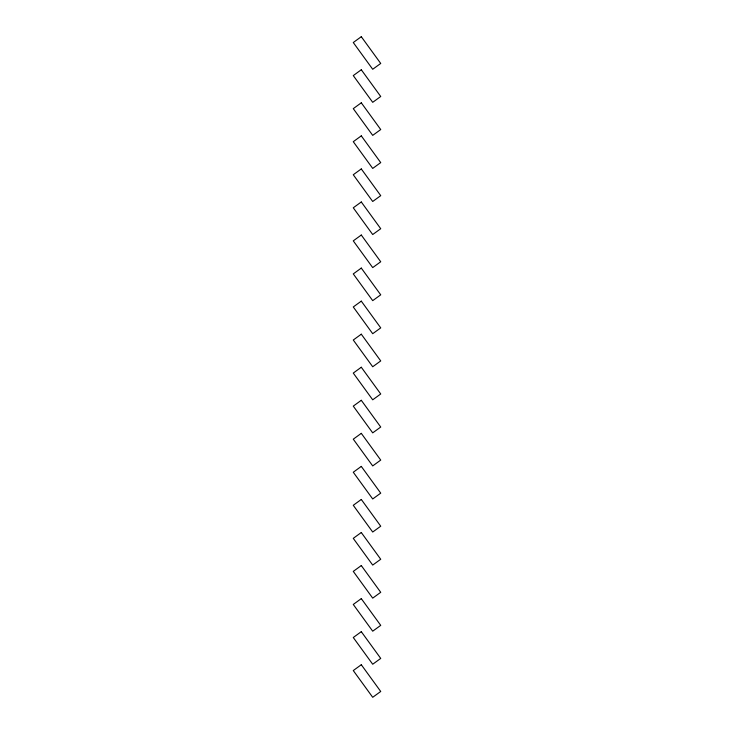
<?xml version="1.0" encoding="UTF-8"?>
<svg xmlns="http://www.w3.org/2000/svg" width="734" height="734" viewBox="0 0 734 734"><rect width="100%" height="100%" fill="white"/><g stroke="black" fill="none" stroke-linecap="round" stroke-linejoin="round"><path stroke-width="1.1" d="M361.293 36.7L353.274 42.526L372.707 69.271L380.726 63.445L361.293 36.7M361.293 69.758L353.274 75.584L372.707 102.329L380.726 96.493L361.293 69.758M361.293 102.806L353.274 108.641L372.707 135.377L380.726 129.551L361.293 102.806M361.293 135.863L353.274 141.69L372.707 168.435L380.726 162.609L361.293 135.863M361.293 168.921L353.274 174.747L372.707 201.483L380.726 195.657L361.293 168.921M361.293 201.969L353.274 207.795L372.707 234.541L380.726 228.714L361.293 201.969M361.293 235.027L353.274 240.853L372.707 267.598L380.726 261.763L361.293 235.027M361.293 268.075L353.274 273.91L372.707 300.646L380.726 294.82L361.293 268.075M361.293 301.133L353.274 306.959L372.707 333.704L380.726 327.878L361.293 301.133M361.293 334.19L353.274 340.016L372.707 366.761L380.726 360.926L361.293 334.19M361.293 367.239L353.274 373.074L372.707 399.81L380.726 393.984L361.293 367.239M361.293 400.296L353.274 406.122L372.707 432.867L380.726 427.041L361.293 400.296M361.293 433.354L353.274 439.18L372.707 465.925L380.726 460.09L361.293 433.354M361.293 466.402L353.274 472.237L372.707 498.973L380.726 493.147L361.293 466.402M361.293 499.459L353.274 505.286L372.707 532.031L380.726 526.205L361.293 499.459M361.293 532.517L353.274 538.343L372.707 565.079L380.726 559.253L361.293 532.517M361.293 565.565L353.274 571.391L372.707 598.137L380.726 592.31L361.293 565.565M361.293 598.623L353.274 604.449L372.707 631.194L380.726 625.359L361.293 598.623M361.293 631.671L353.274 637.507L372.707 664.242L380.726 658.416L361.293 631.671M361.293 664.729L353.274 670.555L372.707 697.3L380.726 691.474L361.293 664.729"/></g></svg>
